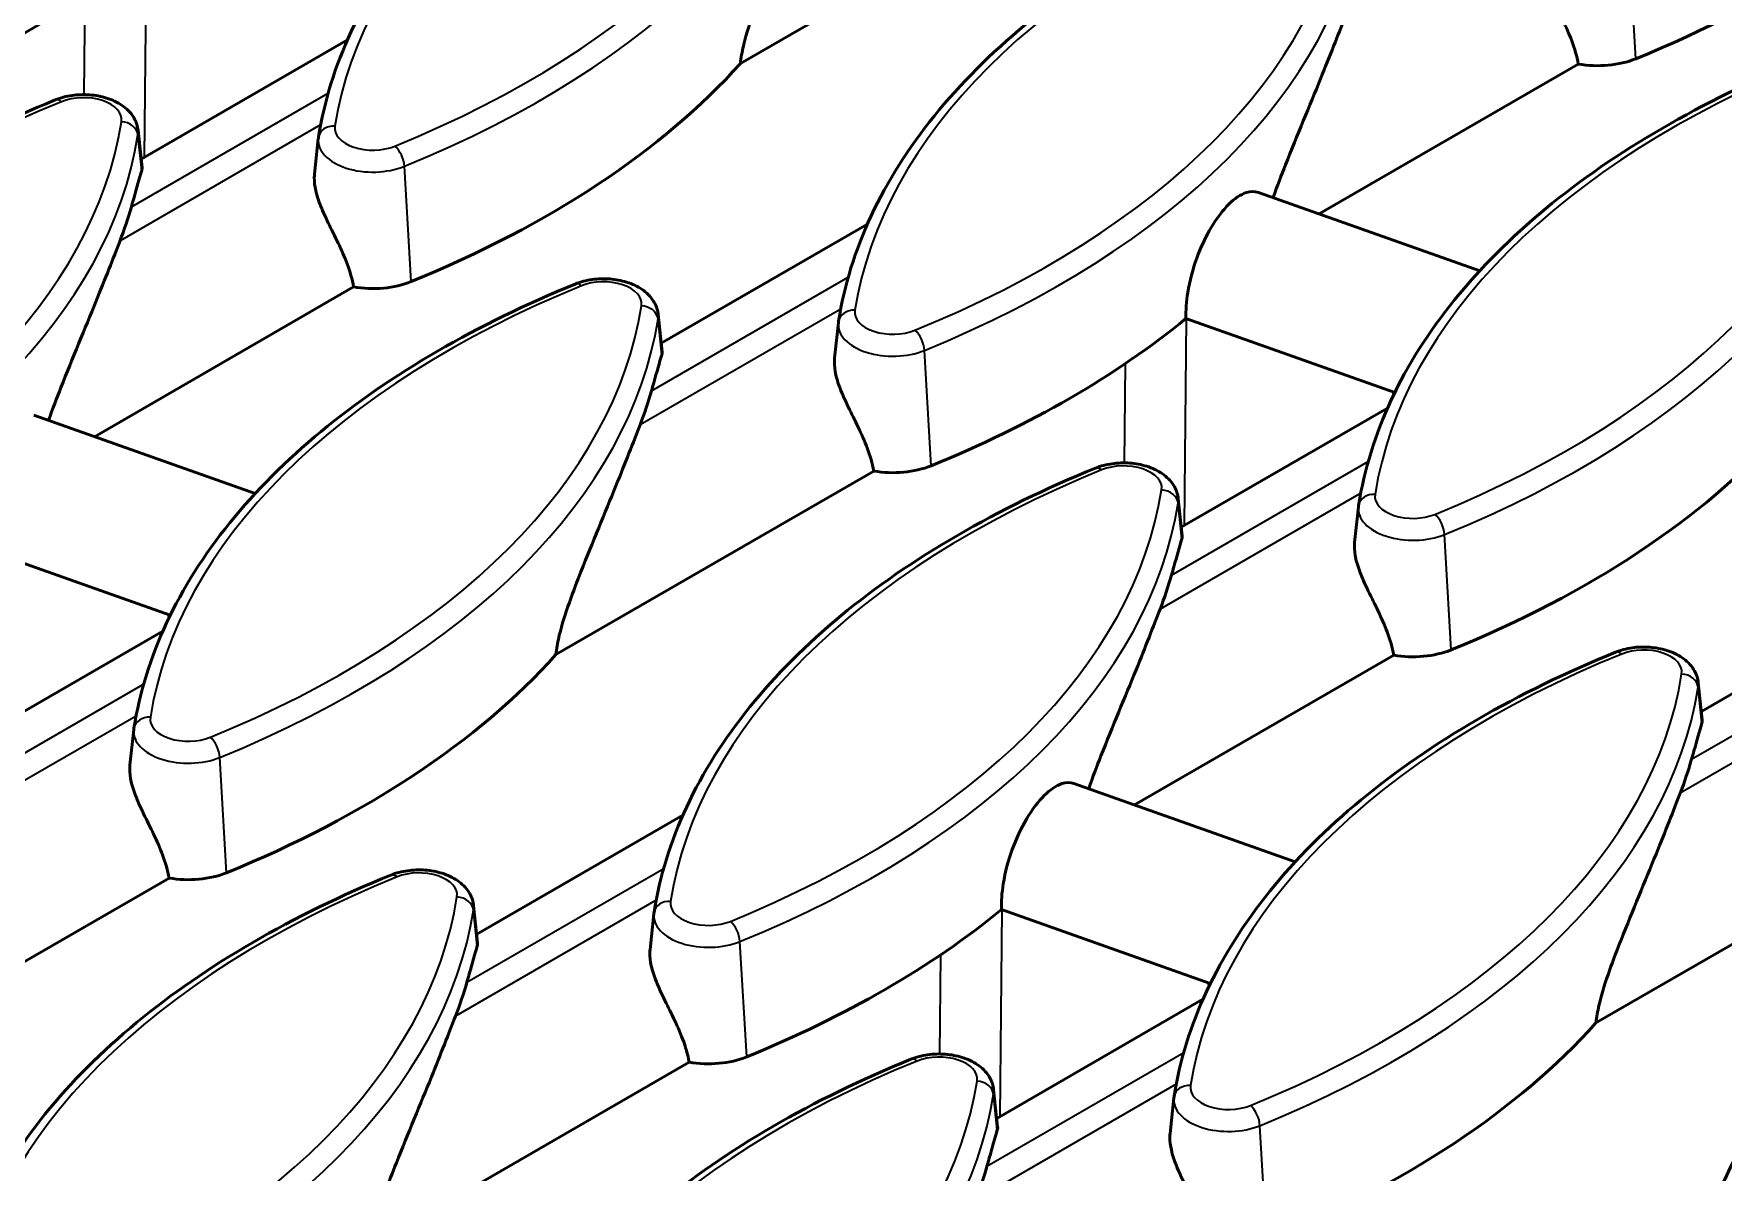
# Model space of a CAD drawing. Header units: millimetres. Extents: x 0 to 4362, y -130 to 2100.
# Drawn here: x 403.2 to 504.9, y 714.2 to 782.7 of the extents above; entities that cross this region are included whole.
import ezdxf

# ---------------------------------------------------------------- set-up
doc = ezdxf.new("R2010")
doc.units = ezdxf.units.MM
doc.header["$LTSCALE"] = 5
doc.layers.add('Sichtbar (ISO)', color=7, linetype='Continuous', lineweight=50)
doc.layers.add('Sichtbar schmal (ISO)', color=7, linetype='Continuous', lineweight=35)

msp = doc.modelspace()

# ---------------------------------------------------------------- linework, layer by layer
at = {"layer": 'Sichtbar (ISO)'}
for p, q in [((445.721, 780.915), (464.86, 791.965)), ((409.64, 775.167), (422.058, 782.336)), ((480.563, 771.871), (496.175, 780.884)), ((409.453, 776.906), (409.695, 774.655)), ((420.307, 776.401), (420.077, 774.256)), ((490.242, 768.446), (476.916, 773.161)), ((440.955, 764.086), (453.373, 771.255)), ((406.822, 758.457), (422.434, 767.47)), ((440.768, 765.825), (441.01, 763.574)), ((451.622, 765.32), (451.392, 763.175)), ((485.129, 761.12), (472.551, 765.571)), ((472.27, 753.005), (484.688, 760.174)), ((416.501, 755.032), (403.175, 759.747)), ((434.609, 745.339), (453.748, 756.389)), ((472.083, 754.744), (472.325, 752.493)), ((482.937, 754.239), (482.707, 752.094)), ((411.387, 747.706), (398.81, 752.157)), ((503.584, 741.924), (516.002, 749.093)), ((398.528, 739.591), (410.947, 746.76)), ((469.451, 736.295), (485.063, 745.308)), ((503.398, 743.663), (503.639, 741.412)), ((409.196, 740.825), (408.965, 738.68)), ((479.13, 732.87), (465.804, 737.585)), ((429.843, 728.51), (442.261, 735.679)), ((497.238, 723.177), (516.378, 734.227)), ((392.183, 720.844), (411.322, 731.894)), ((429.656, 730.249), (429.898, 727.998)), ((440.511, 729.744), (440.28, 727.599)), ((474.017, 725.544), (461.44, 729.995)), ((461.158, 717.429), (473.576, 724.598)), ((423.497, 709.763), (442.637, 720.813)), ((460.971, 719.168), (461.213, 716.917)), ((471.825, 718.663), (471.595, 716.518))]:
    msp.add_line(p, q, dxfattribs=at)
for centre, major_axis, start_param, end_param in [((463.01, 811.203), (-63.568, 0), 2.1848933, 2.6638716), ((357.954, 808.87), (-63.568, 0), 2.1848933, 2.5278613), ((389.269, 797.789), (-63.568, 0), 2.1848933, 2.6638716), ((497.335, 783.094), (-4, 0), 1.2765781, 2.1848933), ((346.843, 778.193), (63.043, 0), 6.0631154, 6.1203042), ((423.594, 769.681), (-4, 0), 1.2765781, 2.1848933), ((420.584, 786.708), (-63.568, 0), 2.1848933, 2.5278613), ((378.158, 767.112), (63.043, 0), 6.0631154, 6.1203042), ((451.899, 775.627), (-63.568, 0), 2.1848933, 2.6638716), ((454.908, 758.6), (-4, 0), 1.2765781, 2.1848933), ((409.472, 756.031), (63.043, 0), 6.0631154, 6.1203042), ((378.158, 762.213), (-63.568, 0), 2.1848933, 2.6638716), ((486.223, 747.519), (-4, 0), 1.2765781, 2.1848933), ((440.787, 744.95), (63.043, 0), 6.0631154, 6.1203042), ((412.482, 734.105), (-4, 0), 1.2765781, 2.1848933), ((409.472, 751.132), (-63.568, 0), 2.1848933, 2.5278613), ((367.046, 731.536), (63.043, 0), 6.0631154, 6.1203042), ((440.787, 740.051), (-63.568, 0), 2.1848933, 2.6638716), ((443.797, 723.024), (-4, 0), 1.2765781, 2.1848933), ((398.361, 720.455), (63.043, 0), 6.0631154, 6.1203042)]:
    msp.add_ellipse(centre, major_axis=major_axis, ratio=0.5773503, start_param=start_param, end_param=end_param, dxfattribs=at)
for points, knots in [([(420.319, 776.488), (420.657, 778.639), (421.318, 780.768), (423.256, 784.91), (424.531, 786.923), (427.648, 790.775), (429.488, 792.615), (433.676, 796.072), (436.023, 797.69), (441.152, 800.663), (443.934, 802.018), (446.893, 803.222)], [5.58828531, 5.58828531, 5.58828531, 5.58828531, 5.76152555, 5.76152555, 5.9347658, 5.9347658, 6.10800604, 6.10800604, 6.28124629, 6.28124629, 6.45448653, 6.45448653, 6.45448653, 6.45448653]), ([(450.792, 794.742), (450.389, 793.701), (449.895, 792.445), (448.682, 789.455), (447.934, 787.684), (446.789, 784.782), (446.247, 783.383), (445.852, 781.756), (445.779, 781.397), (445.73, 781.005), (445.725, 780.96), (445.721, 780.915)], [5.0571531, 5.0571531, 5.0571531, 5.0571531, 5.5983494, 5.5983494, 6.239433, 6.239433, 6.6427143, 6.6427143, 6.7428645, 6.7428645, 6.7559465, 6.7559465, 6.7559465, 6.7559465]), ([(451.634, 765.407), (451.972, 767.558), (452.633, 769.687), (454.57, 773.829), (455.846, 775.842), (458.962, 779.694), (460.803, 781.534), (464.991, 784.991), (467.337, 786.609), (472.466, 789.582), (475.249, 790.937), (478.208, 792.141)], [5.58828531, 5.58828531, 5.58828531, 5.58828531, 5.76152555, 5.76152555, 5.9347658, 5.9347658, 6.10800604, 6.10800604, 6.28124629, 6.28124629, 6.45448653, 6.45448653, 6.45448653, 6.45448653]), ([(496.175, 780.884), (496.097, 781.343), (495.96, 781.812), (495.47, 783.11), (495.03, 783.943), (494.495, 785.053), (494.338, 785.391), (494.07, 786.058), (493.961, 786.388), (493.836, 786.941), (493.8, 787.214), (493.807, 787.538), (493.811, 787.605), (493.818, 787.67)], [2.82851537, 2.82851537, 2.82851537, 2.82851537, 2.9796104, 2.9796104, 3.24690309, 3.24690309, 3.34987153, 3.34987153, 3.45283997, 3.45283997, 3.54324006, 3.54324006, 3.56691242, 3.56691242, 3.56691242, 3.56691242]), ([(482.107, 783.661), (481.703, 782.62), (481.21, 781.364), (479.997, 778.374), (479.248, 776.603), (478.31, 774.224), (478.048, 773.546), (477.805, 772.846)], [5.0571531, 5.0571531, 5.0571531, 5.0571531, 5.5983494, 5.5983494, 6.239433, 6.239433, 6.4545461, 6.4545461, 6.4545461, 6.4545461]), ([(482.948, 754.326), (483.287, 756.477), (483.948, 758.606), (485.885, 762.748), (487.161, 764.761), (490.277, 768.613), (492.118, 770.452), (496.305, 773.91), (498.652, 775.528), (503.781, 778.501), (506.564, 779.856), (509.523, 781.06)], [5.58828531, 5.58828531, 5.58828531, 5.58828531, 5.76152555, 5.76152555, 5.9347658, 5.9347658, 6.10800604, 6.10800604, 6.28124629, 6.28124629, 6.45448653, 6.45448653, 6.45448653, 6.45448653]), ([(377.892, 751.993), (378.231, 754.144), (378.892, 756.273), (380.829, 760.415), (382.105, 762.428), (385.221, 766.28), (387.062, 768.12), (391.249, 771.577), (393.596, 773.195), (398.725, 776.168), (401.508, 777.523), (404.467, 778.727)], [5.58828531, 5.58828531, 5.58828531, 5.58828531, 5.76152555, 5.76152555, 5.9347658, 5.9347658, 6.10800604, 6.10800604, 6.28124629, 6.28124629, 6.45448653, 6.45448653, 6.45448653, 6.45448653]), ([(404.467, 778.727), (404.786, 778.857), (405.128, 778.945), (405.827, 779.045), (406.184, 779.056), (406.887, 779.004), (407.232, 778.94), (407.892, 778.734), (408.205, 778.591), (408.754, 778.215), (408.994, 777.987), (409.31, 777.482), (409.409, 777.23), (409.449, 776.944), (409.451, 776.925), (409.453, 776.906)], [0.1713012, 0.1713012, 0.1713012, 0.1713012, 0.5447081, 0.5447081, 0.9139605, 0.9139605, 1.2818418, 1.2818418, 1.6552499, 1.6552499, 2.0093361, 2.0093361, 2.2758247, 2.2758247, 2.2942911, 2.2942911, 2.2942911, 2.2942911]), ([(420.307, 776.401), (420.308, 776.407), (420.309, 776.413), (420.31, 776.424), (420.311, 776.43), (420.312, 776.442), (420.313, 776.447), (420.315, 776.459), (420.315, 776.465), (420.317, 776.476), (420.318, 776.482), (420.319, 776.488)], [5.559690499, 5.559690499, 5.559690499, 5.559690499, 5.565409461, 5.565409461, 5.571128423, 5.571128423, 5.576847385, 5.576847385, 5.582566347, 5.582566347, 5.588285309, 5.588285309, 5.588285309, 5.588285309]), ([(409.674, 774.472), (409.536, 774.015), (409.371, 773.42), (409.148, 772.628), (409.101, 772.463), (409.052, 772.29)], [1.09829535, 1.09829535, 1.09829535, 1.09829535, 1.45268918, 1.45268918, 1.54121651, 1.54121651, 1.54121651, 1.54121651]), ([(409.695, 774.655), (409.697, 774.636), (409.698, 774.616), (409.694, 774.556), (409.687, 774.515), (409.674, 774.472)], [3.52470314, 3.52470314, 3.52470314, 3.52470314, 3.543240058, 3.543240058, 3.576592277, 3.576592277, 3.576592277, 3.576592277]), ([(422.434, 767.47), (422.356, 767.93), (422.219, 768.398), (421.728, 769.696), (421.289, 770.529), (420.754, 771.64), (420.597, 771.978), (420.329, 772.644), (420.22, 772.974), (420.094, 773.527), (420.059, 773.8), (420.066, 774.125), (420.07, 774.191), (420.077, 774.256)], [2.82851537, 2.82851537, 2.82851537, 2.82851537, 2.9796104, 2.9796104, 3.24690309, 3.24690309, 3.34987153, 3.34987153, 3.45283997, 3.45283997, 3.54324006, 3.54324006, 3.56691242, 3.56691242, 3.56691242, 3.56691242]), ([(472.551, 765.571), (472.539, 766.052), (472.576, 766.586), (472.772, 767.831), (472.967, 768.551), (473.436, 769.837), (473.741, 770.489), (474.417, 771.619), (474.786, 772.098), (475.478, 772.786), (475.847, 773.042), (476.452, 773.237), (476.699, 773.236), (476.916, 773.16)], [0.0465019, 0.0465019, 0.0465019, 0.0465019, 0.2065634, 0.2065634, 0.4131269, 0.4131269, 0.619287, 0.619287, 0.825447, 0.825447, 1.0316859, 1.0316859, 1.1904579, 1.1904579, 1.1904579, 1.1904579]), ([(408.366, 770.247), (407.962, 769.206), (407.469, 767.95), (406.256, 764.96), (405.507, 763.189), (404.569, 760.81), (404.307, 760.132), (404.064, 759.433)], [5.0571531, 5.0571531, 5.0571531, 5.0571531, 5.5983494, 5.5983494, 6.239433, 6.239433, 6.4545461, 6.4545461, 6.4545461, 6.4545461]), ([(409.207, 740.912), (409.545, 743.063), (410.207, 745.192), (412.144, 749.334), (413.419, 751.347), (416.536, 755.199), (418.377, 757.039), (422.564, 760.496), (424.911, 762.114), (430.04, 765.087), (432.822, 766.442), (435.782, 767.646)], [5.58828531, 5.58828531, 5.58828531, 5.58828531, 5.76152555, 5.76152555, 5.9347658, 5.9347658, 6.10800604, 6.10800604, 6.28124629, 6.28124629, 6.45448653, 6.45448653, 6.45448653, 6.45448653]), ([(435.782, 767.646), (436.101, 767.776), (436.443, 767.864), (437.142, 767.964), (437.499, 767.975), (438.201, 767.922), (438.547, 767.859), (439.206, 767.653), (439.52, 767.51), (440.068, 767.134), (440.309, 766.906), (440.625, 766.401), (440.724, 766.149), (440.764, 765.863), (440.766, 765.844), (440.768, 765.825)], [0.1713012, 0.1713012, 0.1713012, 0.1713012, 0.5447081, 0.5447081, 0.9139605, 0.9139605, 1.2818418, 1.2818418, 1.6552499, 1.6552499, 2.0093361, 2.0093361, 2.2758247, 2.2758247, 2.2942911, 2.2942911, 2.2942911, 2.2942911]), ([(451.622, 765.32), (451.623, 765.326), (451.623, 765.332), (451.625, 765.343), (451.626, 765.349), (451.627, 765.361), (451.628, 765.366), (451.629, 765.378), (451.63, 765.384), (451.632, 765.395), (451.633, 765.401), (451.634, 765.407)], [5.559690499, 5.559690499, 5.559690499, 5.559690499, 5.565409461, 5.565409461, 5.571128423, 5.571128423, 5.576847385, 5.576847385, 5.582566347, 5.582566347, 5.588285309, 5.588285309, 5.588285309, 5.588285309]), ([(440.989, 763.391), (440.851, 762.933), (440.686, 762.339), (440.462, 761.547), (440.415, 761.382), (440.366, 761.209)], [1.09829535, 1.09829535, 1.09829535, 1.09829535, 1.45268918, 1.45268918, 1.54121651, 1.54121651, 1.54121651, 1.54121651]), ([(441.01, 763.574), (441.012, 763.555), (441.012, 763.535), (441.009, 763.475), (441.002, 763.434), (440.989, 763.391)], [3.52470314, 3.52470314, 3.52470314, 3.52470314, 3.543240058, 3.543240058, 3.576592277, 3.576592277, 3.576592277, 3.576592277]), ([(453.748, 756.389), (453.671, 756.848), (453.534, 757.317), (453.043, 758.615), (452.604, 759.448), (452.068, 760.559), (451.911, 760.897), (451.644, 761.563), (451.535, 761.893), (451.409, 762.446), (451.373, 762.719), (451.381, 763.044), (451.385, 763.11), (451.392, 763.175)], [2.82851537, 2.82851537, 2.82851537, 2.82851537, 2.9796104, 2.9796104, 3.24690309, 3.24690309, 3.34987153, 3.34987153, 3.45283997, 3.45283997, 3.54324006, 3.54324006, 3.56691242, 3.56691242, 3.56691242, 3.56691242]), ([(439.68, 759.166), (439.277, 758.125), (438.784, 756.869), (437.571, 753.879), (436.822, 752.108), (435.677, 749.206), (435.136, 747.808), (434.74, 746.18), (434.667, 745.821), (434.619, 745.429), (434.613, 745.384), (434.609, 745.339)], [5.0571531, 5.0571531, 5.0571531, 5.0571531, 5.5983494, 5.5983494, 6.239433, 6.239433, 6.6427143, 6.6427143, 6.7428645, 6.7428645, 6.7559465, 6.7559465, 6.7559465, 6.7559465]), ([(467.097, 756.565), (467.416, 756.695), (467.757, 756.783), (468.457, 756.883), (468.814, 756.894), (469.516, 756.841), (469.862, 756.778), (470.521, 756.572), (470.835, 756.429), (471.383, 756.053), (471.624, 755.825), (471.939, 755.32), (472.039, 755.068), (472.079, 754.782), (472.081, 754.763), (472.083, 754.744)], [0.1713012, 0.1713012, 0.1713012, 0.1713012, 0.5447081, 0.5447081, 0.9139605, 0.9139605, 1.2818418, 1.2818418, 1.6552499, 1.6552499, 2.0093361, 2.0093361, 2.2758247, 2.2758247, 2.2942911, 2.2942911, 2.2942911, 2.2942911]), ([(440.522, 729.831), (440.86, 731.982), (441.521, 734.111), (443.459, 738.253), (444.734, 740.266), (447.851, 744.118), (449.691, 745.958), (453.879, 749.415), (456.226, 751.033), (461.355, 754.006), (464.137, 755.361), (467.097, 756.565)], [5.58828531, 5.58828531, 5.58828531, 5.58828531, 5.76152555, 5.76152555, 5.9347658, 5.9347658, 6.10800604, 6.10800604, 6.28124629, 6.28124629, 6.45448653, 6.45448653, 6.45448653, 6.45448653]), ([(482.937, 754.239), (482.938, 754.245), (482.938, 754.251), (482.94, 754.262), (482.94, 754.268), (482.942, 754.28), (482.943, 754.285), (482.944, 754.297), (482.945, 754.303), (482.947, 754.314), (482.947, 754.32), (482.948, 754.326)], [5.559690499, 5.559690499, 5.559690499, 5.559690499, 5.565409461, 5.565409461, 5.571128423, 5.571128423, 5.576847385, 5.576847385, 5.582566347, 5.582566347, 5.588285309, 5.588285309, 5.588285309, 5.588285309]), ([(472.303, 752.31), (472.166, 751.852), (472.001, 751.258), (471.777, 750.466), (471.73, 750.301), (471.681, 750.128)], [1.09829535, 1.09829535, 1.09829535, 1.09829535, 1.45268918, 1.45268918, 1.54121651, 1.54121651, 1.54121651, 1.54121651]), ([(472.324, 752.493), (472.327, 752.474), (472.327, 752.454), (472.324, 752.394), (472.316, 752.353), (472.303, 752.31)], [3.52470314, 3.52470314, 3.52470314, 3.52470314, 3.543240058, 3.543240058, 3.576592277, 3.576592277, 3.576592277, 3.576592277]), ([(485.063, 745.308), (484.986, 745.767), (484.849, 746.236), (484.358, 747.534), (483.918, 748.367), (483.383, 749.477), (483.226, 749.816), (482.959, 750.482), (482.85, 750.812), (482.724, 751.365), (482.688, 751.638), (482.695, 751.963), (482.7, 752.029), (482.707, 752.094)], [2.82851537, 2.82851537, 2.82851537, 2.82851537, 2.9796104, 2.9796104, 3.24690309, 3.24690309, 3.34987153, 3.34987153, 3.45283997, 3.45283997, 3.54324006, 3.54324006, 3.56691242, 3.56691242, 3.56691242, 3.56691242]), ([(470.995, 748.085), (470.592, 747.044), (470.099, 745.788), (468.885, 742.798), (468.137, 741.027), (467.198, 738.648), (466.937, 737.97), (466.694, 737.271)], [5.0571531, 5.0571531, 5.0571531, 5.0571531, 5.5983494, 5.5983494, 6.239433, 6.239433, 6.4545461, 6.4545461, 6.4545461, 6.4545461]), ([(498.411, 745.484), (498.73, 745.614), (499.072, 745.702), (499.771, 745.801), (500.128, 745.813), (500.831, 745.76), (501.176, 745.697), (501.836, 745.491), (502.149, 745.348), (502.698, 744.972), (502.938, 744.744), (503.254, 744.239), (503.353, 743.987), (503.393, 743.701), (503.396, 743.682), (503.398, 743.663)], [0.1713012, 0.1713012, 0.1713012, 0.1713012, 0.5447081, 0.5447081, 0.9139605, 0.9139605, 1.2818418, 1.2818418, 1.6552499, 1.6552499, 2.0093361, 2.0093361, 2.2758247, 2.2758247, 2.2942911, 2.2942911, 2.2942911, 2.2942911]), ([(471.837, 718.75), (472.175, 720.901), (472.836, 723.03), (474.773, 727.172), (476.049, 729.185), (479.165, 733.037), (481.006, 734.877), (485.194, 738.334), (487.54, 739.952), (492.669, 742.925), (495.452, 744.28), (498.411, 745.484)], [5.58828531, 5.58828531, 5.58828531, 5.58828531, 5.76152555, 5.76152555, 5.9347658, 5.9347658, 6.10800604, 6.10800604, 6.28124629, 6.28124629, 6.45448653, 6.45448653, 6.45448653, 6.45448653]), ([(409.196, 740.825), (409.196, 740.831), (409.197, 740.837), (409.198, 740.848), (409.199, 740.854), (409.201, 740.866), (409.201, 740.872), (409.203, 740.883), (409.204, 740.889), (409.205, 740.9), (409.206, 740.906), (409.207, 740.912)], [5.559690499, 5.559690499, 5.559690499, 5.559690499, 5.565409461, 5.565409461, 5.571128423, 5.571128423, 5.576847385, 5.576847385, 5.582566347, 5.582566347, 5.588285309, 5.588285309, 5.588285309, 5.588285309]), ([(503.618, 741.229), (503.481, 740.771), (503.316, 740.177), (503.092, 739.385), (503.045, 739.22), (502.996, 739.047)], [1.09829535, 1.09829535, 1.09829535, 1.09829535, 1.45268918, 1.45268918, 1.54121651, 1.54121651, 1.54121651, 1.54121651]), ([(503.639, 741.412), (503.641, 741.393), (503.642, 741.373), (503.639, 741.313), (503.631, 741.272), (503.618, 741.229)], [3.52470314, 3.52470314, 3.52470314, 3.52470314, 3.543240058, 3.543240058, 3.576592277, 3.576592277, 3.576592277, 3.576592277]), ([(411.322, 731.894), (411.244, 732.354), (411.107, 732.823), (410.617, 734.12), (410.177, 734.953), (409.642, 736.064), (409.485, 736.402), (409.217, 737.069), (409.108, 737.398), (408.983, 737.951), (408.947, 738.224), (408.954, 738.549), (408.959, 738.615), (408.965, 738.68)], [2.82851537, 2.82851537, 2.82851537, 2.82851537, 2.9796104, 2.9796104, 3.24690309, 3.24690309, 3.34987153, 3.34987153, 3.45283997, 3.45283997, 3.54324006, 3.54324006, 3.56691242, 3.56691242, 3.56691242, 3.56691242]), ([(461.44, 729.995), (461.428, 730.476), (461.464, 731.01), (461.661, 732.255), (461.855, 732.975), (462.324, 734.261), (462.63, 734.913), (463.305, 736.044), (463.674, 736.522), (464.366, 737.21), (464.735, 737.466), (465.34, 737.661), (465.587, 737.66), (465.804, 737.584)], [0.0465019, 0.0465019, 0.0465019, 0.0465019, 0.2065634, 0.2065634, 0.4131269, 0.4131269, 0.619287, 0.619287, 0.825447, 0.825447, 1.0316859, 1.0316859, 1.1904579, 1.1904579, 1.1904579, 1.1904579]), ([(502.31, 737.004), (501.907, 735.963), (501.413, 734.707), (500.2, 731.717), (499.452, 729.946), (498.307, 727.044), (497.765, 725.646), (497.369, 724.018), (497.296, 723.659), (497.248, 723.267), (497.243, 723.222), (497.238, 723.177)], [5.0571531, 5.0571531, 5.0571531, 5.0571531, 5.5983494, 5.5983494, 6.239433, 6.239433, 6.6427143, 6.6427143, 6.7428645, 6.7428645, 6.7559465, 6.7559465, 6.7559465, 6.7559465]), ([(503.151, 707.669), (503.49, 709.82), (504.151, 711.949), (506.088, 716.091), (507.364, 718.104), (510.48, 721.956), (512.321, 723.796), (516.508, 727.253), (518.855, 728.871), (523.984, 731.844), (526.767, 733.199), (529.726, 734.403)], [5.58828531, 5.58828531, 5.58828531, 5.58828531, 5.76152555, 5.76152555, 5.9347658, 5.9347658, 6.10800604, 6.10800604, 6.28124629, 6.28124629, 6.45448653, 6.45448653, 6.45448653, 6.45448653]), ([(398.096, 705.336), (398.434, 707.487), (399.095, 709.616), (401.032, 713.758), (402.308, 715.771), (405.424, 719.623), (407.265, 721.463), (411.452, 724.92), (413.799, 726.538), (418.928, 729.511), (421.711, 730.866), (424.67, 732.07)], [5.58828531, 5.58828531, 5.58828531, 5.58828531, 5.76152555, 5.76152555, 5.9347658, 5.9347658, 6.10800604, 6.10800604, 6.28124629, 6.28124629, 6.45448653, 6.45448653, 6.45448653, 6.45448653]), ([(424.67, 732.07), (424.989, 732.2), (425.331, 732.289), (426.03, 732.388), (426.387, 732.399), (427.09, 732.347), (427.435, 732.283), (428.095, 732.077), (428.408, 731.934), (428.957, 731.558), (429.197, 731.33), (429.513, 730.825), (429.612, 730.573), (429.652, 730.287), (429.654, 730.268), (429.656, 730.249)], [0.1713012, 0.1713012, 0.1713012, 0.1713012, 0.5447081, 0.5447081, 0.9139605, 0.9139605, 1.2818418, 1.2818418, 1.6552499, 1.6552499, 2.0093361, 2.0093361, 2.2758247, 2.2758247, 2.2942911, 2.2942911, 2.2942911, 2.2942911]), ([(440.511, 729.744), (440.511, 729.75), (440.512, 729.756), (440.513, 729.767), (440.514, 729.773), (440.515, 729.785), (440.516, 729.791), (440.518, 729.802), (440.518, 729.808), (440.52, 729.819), (440.521, 729.825), (440.522, 729.831)], [5.559690499, 5.559690499, 5.559690499, 5.559690499, 5.565409461, 5.565409461, 5.571128423, 5.571128423, 5.576847385, 5.576847385, 5.582566347, 5.582566347, 5.588285309, 5.588285309, 5.588285309, 5.588285309]), ([(429.877, 727.815), (429.74, 727.358), (429.574, 726.763), (429.351, 725.971), (429.304, 725.806), (429.255, 725.633)], [1.09829535, 1.09829535, 1.09829535, 1.09829535, 1.45268918, 1.45268918, 1.54121651, 1.54121651, 1.54121651, 1.54121651]), ([(429.898, 727.998), (429.9, 727.979), (429.901, 727.959), (429.897, 727.899), (429.89, 727.858), (429.877, 727.815)], [3.52470314, 3.52470314, 3.52470314, 3.52470314, 3.543240058, 3.543240058, 3.576592277, 3.576592277, 3.576592277, 3.576592277]), ([(442.637, 720.813), (442.559, 721.273), (442.422, 721.742), (441.932, 723.039), (441.492, 723.872), (440.957, 724.983), (440.8, 725.321), (440.532, 725.988), (440.423, 726.317), (440.297, 726.87), (440.262, 727.143), (440.269, 727.468), (440.273, 727.534), (440.28, 727.599)], [2.82851537, 2.82851537, 2.82851537, 2.82851537, 2.9796104, 2.9796104, 3.24690309, 3.24690309, 3.34987153, 3.34987153, 3.45283997, 3.45283997, 3.54324006, 3.54324006, 3.56691242, 3.56691242, 3.56691242, 3.56691242]), ([(428.569, 723.59), (428.165, 722.549), (427.672, 721.293), (426.459, 718.303), (425.71, 716.532), (424.566, 713.63), (424.024, 712.232), (423.628, 710.604), (423.555, 710.245), (423.507, 709.853), (423.502, 709.808), (423.497, 709.763)], [5.0571531, 5.0571531, 5.0571531, 5.0571531, 5.5983494, 5.5983494, 6.239433, 6.239433, 6.6427143, 6.6427143, 6.7428645, 6.7428645, 6.7559465, 6.7559465, 6.7559465, 6.7559465]), ([(455.985, 720.989), (456.304, 721.119), (456.646, 721.208), (457.345, 721.307), (457.702, 721.318), (458.404, 721.266), (458.75, 721.202), (459.409, 720.996), (459.723, 720.853), (460.271, 720.477), (460.512, 720.249), (460.828, 719.744), (460.927, 719.492), (460.967, 719.206), (460.969, 719.187), (460.971, 719.168)], [0.1713012, 0.1713012, 0.1713012, 0.1713012, 0.5447081, 0.5447081, 0.9139605, 0.9139605, 1.2818418, 1.2818418, 1.6552499, 1.6552499, 2.0093361, 2.0093361, 2.2758247, 2.2758247, 2.2942911, 2.2942911, 2.2942911, 2.2942911]), ([(429.41, 694.255), (429.748, 696.406), (430.41, 698.535), (432.347, 702.677), (433.622, 704.69), (436.739, 708.542), (438.58, 710.382), (442.767, 713.839), (445.114, 715.457), (450.243, 718.43), (453.025, 719.785), (455.985, 720.989)], [5.58828531, 5.58828531, 5.58828531, 5.58828531, 5.76152555, 5.76152555, 5.9347658, 5.9347658, 6.10800604, 6.10800604, 6.28124629, 6.28124629, 6.45448653, 6.45448653, 6.45448653, 6.45448653]), ([(471.825, 718.663), (471.826, 718.669), (471.827, 718.675), (471.828, 718.686), (471.829, 718.692), (471.83, 718.704), (471.831, 718.709), (471.832, 718.721), (471.833, 718.727), (471.835, 718.738), (471.836, 718.744), (471.837, 718.75)], [5.559690499, 5.559690499, 5.559690499, 5.559690499, 5.565409461, 5.565409461, 5.571128423, 5.571128423, 5.576847385, 5.576847385, 5.582566347, 5.582566347, 5.588285309, 5.588285309, 5.588285309, 5.588285309]), ([(461.192, 716.734), (461.054, 716.277), (460.889, 715.682), (460.665, 714.89), (460.618, 714.725), (460.569, 714.552)], [1.09829535, 1.09829535, 1.09829535, 1.09829535, 1.45268918, 1.45268918, 1.54121651, 1.54121651, 1.54121651, 1.54121651]), ([(461.213, 716.917), (461.215, 716.898), (461.215, 716.878), (461.212, 716.818), (461.205, 716.777), (461.192, 716.734)], [3.52470314, 3.52470314, 3.52470314, 3.52470314, 3.543240058, 3.543240058, 3.576592277, 3.576592277, 3.576592277, 3.576592277]), ([(473.951, 709.732), (473.874, 710.192), (473.737, 710.661), (473.246, 711.958), (472.807, 712.791), (472.271, 713.902), (472.114, 714.24), (471.847, 714.906), (471.738, 715.236), (471.612, 715.789), (471.576, 716.062), (471.584, 716.387), (471.588, 716.453), (471.595, 716.518)], [2.82851537, 2.82851537, 2.82851537, 2.82851537, 2.9796104, 2.9796104, 3.24690309, 3.24690309, 3.34987153, 3.34987153, 3.45283997, 3.45283997, 3.54324006, 3.54324006, 3.56691242, 3.56691242, 3.56691242, 3.56691242])]:
    msp.add_open_spline(points, degree=3, knots=knots, dxfattribs=at)
at = {"layer": 'Sichtbar schmal (ISO)'}
for p, q in [((409.837, 775.28), (409.962, 787.718)), ((499.64, 781.207), (499.232, 788.144)), ((406.253, 785.008), (406.193, 779.043)), ((409.052, 772.29), (420.899, 779.131)), ((420.447, 777.222), (408.366, 770.247)), ((409.674, 774.472), (409.446, 776.617)), ((425.899, 767.793), (425.491, 774.73)), ((440.366, 761.209), (452.214, 768.05)), ((451.762, 766.141), (439.68, 759.166)), ((440.989, 763.391), (440.761, 765.536)), ((472.466, 753.118), (472.592, 765.556)), ((457.213, 756.712), (456.806, 763.649)), ((468.883, 762.846), (468.823, 756.881)), ((485, 761.166), (485.027, 760.91)), ((471.681, 750.128), (483.529, 756.969)), ((483.077, 755.06), (470.995, 748.085)), ((472.303, 752.31), (472.076, 754.455)), ((488.528, 745.631), (488.12, 752.568)), ((411.259, 747.752), (411.286, 747.496)), ((502.996, 739.047), (514.844, 745.888)), ((514.391, 743.979), (502.31, 737.004)), ((397.94, 736.715), (409.788, 743.555)), ((503.618, 741.229), (503.39, 743.374)), ((409.335, 741.646), (397.254, 734.671)), ((414.787, 732.217), (414.379, 739.154)), ((429.255, 725.633), (441.103, 732.474)), ((440.65, 730.565), (428.569, 723.59)), ((429.877, 727.815), (429.649, 729.96)), ((461.355, 717.542), (461.48, 729.981)), ((446.102, 721.136), (445.694, 728.073)), ((457.771, 727.27), (457.711, 721.305)), ((473.889, 725.59), (473.915, 725.334)), ((460.569, 714.552), (472.417, 721.393)), ((471.965, 719.484), (459.883, 712.509)), ((461.192, 716.734), (460.964, 718.879)), ((477.416, 710.055), (477.009, 716.992))]:
    msp.add_line(p, q, dxfattribs=at)
for centre, major_axis, ratio, start_param, end_param in [((482.918, 773.921), (-61.864, 0), 0.5773503, 5.3264859, 6.1926871), ((389.269, 805.137), (61.864, 0), 0.5773503, 5.3264859, 6.1926871), ((389.269, 804.392), (62.861, 0), 0.5773503, 5.3264859, 6.1926871), ((514.233, 762.84), (-61.864, 0), 0.5773503, 5.3264859, 6.1926871), ((420.584, 794.056), (61.864, 0), 0.5773503, 5.3264859, 6.1926871), ((420.584, 793.311), (62.861, 0), 0.5773503, 5.3264859, 6.1926871), ((545.548, 751.759), (-61.864, 0), 0.5773503, 5.3264859, 6.1926871), ((451.899, 782.975), (61.864, 0), 0.5773503, 5.3264859, 6.1926871), ((440.492, 749.426), (-61.864, 0), 0.5773503, 5.3264859, 6.1926871), ((404.844, 777.801), (-0.377, 0.926), 0.4704822, 5.5699441, 6.2831853), ((406.167, 777.534), (2.296, 0), 0.5773503, 6.1926871, 8.4680786), ((451.899, 782.23), (62.861, 0), 0.5773503, 5.3264859, 6.1926871), ((346.843, 780.642), (61.864, 0), 0.5773503, 5.3264859, 6.1926871), ((408.454, 776.598), (0.988, -0.155), 0.8131553, 0.2143864, 1.6979163), ((346.843, 779.897), (62.861, 0), 0.5773503, 5.3264859, 6.1926871), ((406.167, 776.789), (3.292, 0), 0.5773503, 6.1926871, 6.3450887), ((423.594, 776.284), (-3.292, 0), 0.5773503, 6.221282, 8.4680786), ((421.307, 776.332), (-0.988, 0.155), 0.8131553, 4.8395089, 6.2831853), ((423.594, 777.029), (-2.296, 0), 0.5773503, 6.1926871, 8.4680786), ((424.917, 775.129), (-0.377, 0.926), 0.4704822, 4.0864142, 5.5699441), ((471.806, 738.345), (-61.864, 0), 0.5773503, 5.3264859, 6.1926871), ((436.159, 766.72), (-0.377, 0.926), 0.4704822, 5.5699441, 6.2831853), ((437.482, 766.453), (2.296, 0), 0.5773503, 6.1926871, 8.4680786), ((378.158, 769.561), (61.864, 0), 0.5773503, 5.3264859, 6.1926871), ((439.769, 765.517), (0.988, -0.155), 0.8131553, 0.2143864, 1.6979163), ((452.622, 765.251), (-0.988, 0.155), 0.8131553, 4.8395089, 6.2831853), ((454.908, 765.948), (-2.296, 0), 0.5773503, 6.1926871, 8.4680786), ((378.158, 768.816), (62.861, 0), 0.5773503, 5.3264859, 6.1926871), ((437.482, 765.708), (3.292, 0), 0.5773503, 6.1926871, 6.3450887), ((454.908, 765.203), (-3.292, 0), 0.5773503, 6.221282, 8.4680786), ((456.232, 764.048), (-0.377, 0.926), 0.4704822, 4.0864142, 5.5699441), ((503.121, 727.264), (-61.864, 0), 0.5773503, 5.3264859, 6.1926871), ((467.474, 755.639), (-0.377, 0.926), 0.4704822, 5.5699441, 6.2831853), ((468.797, 755.372), (2.296, 0), 0.5773503, 6.1926871, 8.4680786), ((409.472, 758.48), (61.864, 0), 0.5773503, 5.3264859, 6.1926871), ((471.084, 754.436), (0.988, -0.155), 0.8131553, 0.2143864, 1.6979163), ((483.936, 754.17), (-0.988, 0.155), 0.8131553, 4.8395089, 6.2831853), ((486.223, 754.867), (-2.296, 0), 0.5773503, 6.1926871, 8.4680786), ((409.472, 757.735), (62.861, 0), 0.5773503, 5.3264859, 6.1926871), ((468.797, 754.627), (3.292, 0), 0.5773503, 6.1926871, 6.3450887), ((486.223, 754.122), (-3.292, 0), 0.5773503, 6.221282, 8.4680786), ((487.546, 752.967), (-0.377, 0.926), 0.4704822, 4.0864142, 5.5699441), ((500.111, 744.291), (2.296, 0), 0.5773503, 6.1926871, 8.4680786), ((534.436, 716.183), (-61.864, 0), 0.5773503, 5.3264859, 6.1926871), ((498.788, 744.558), (-0.377, 0.926), 0.4704822, 5.5699441, 6.2831853), ((440.787, 747.399), (61.864, 0), 0.5773503, 5.3264859, 6.1926871), ((502.398, 743.355), (0.988, -0.155), 0.8131553, 0.2143864, 1.6979163), ((500.111, 743.546), (3.292, 0), 0.5773503, 6.1926871, 6.3450887), ((440.787, 746.654), (62.861, 0), 0.5773503, 5.3264859, 6.1926871), ((410.195, 740.756), (-0.988, 0.155), 0.8131553, 4.8395089, 6.2831853), ((412.482, 740.708), (-3.292, 0), 0.5773503, 6.221282, 8.4680786), ((412.482, 741.453), (-2.296, 0), 0.5773503, 6.1926871, 8.4680786), ((413.805, 739.553), (-0.377, 0.926), 0.4704822, 4.0864142, 5.5699441), ((565.751, 705.102), (-61.864, 0), 0.5773503, 5.3264859, 6.1926871), ((460.695, 702.769), (-61.864, 0), 0.5773503, 5.3264859, 6.1926871), ((425.047, 731.144), (-0.377, 0.926), 0.4704822, 5.5699441, 6.2831853), ((426.37, 730.877), (2.296, 0), 0.5773503, 6.1926871, 8.4680786), ((367.046, 733.985), (61.864, 0), 0.5773503, 5.3264859, 6.1926871), ((428.657, 729.941), (0.988, -0.155), 0.8131553, 0.2143864, 1.6979163), ((441.51, 729.675), (-0.988, 0.155), 0.8131553, 4.8395089, 6.2831853), ((443.797, 730.372), (-2.296, 0), 0.5773503, 6.1926871, 8.4680786), ((367.046, 733.24), (62.861, 0), 0.5773503, 5.3264859, 6.1926871), ((426.37, 730.132), (3.292, 0), 0.5773503, 6.1926871, 6.3450887), ((443.797, 729.627), (-3.292, 0), 0.5773503, 6.221282, 8.4680786), ((445.12, 728.472), (-0.377, 0.926), 0.4704822, 4.0864142, 5.5699441), ((492.009, 691.688), (-61.864, 0), 0.5773503, 5.3264859, 6.1926871), ((456.362, 720.063), (-0.377, 0.926), 0.4704822, 5.5699441, 6.2831853), ((457.685, 719.796), (2.296, 0), 0.5773503, 6.1926871, 8.4680786), ((398.361, 722.904), (61.864, 0), 0.5773503, 5.3264859, 6.1926871), ((459.972, 718.86), (0.988, -0.155), 0.8131553, 0.2143864, 1.6979163), ((472.825, 718.594), (-0.988, 0.155), 0.8131553, 4.8395089, 6.2831853), ((475.111, 719.291), (-2.296, 0), 0.5773503, 6.1926871, 8.4680786), ((398.361, 722.159), (62.861, 0), 0.5773503, 5.3264859, 6.1926871), ((457.685, 719.051), (3.292, 0), 0.5773503, 6.1926871, 6.3450887), ((475.111, 718.546), (-3.292, 0), 0.5773503, 6.221282, 8.4680786), ((476.435, 717.391), (-0.377, 0.926), 0.4704822, 4.0864142, 5.5699441)]:
    msp.add_ellipse(centre, major_axis=major_axis, ratio=ratio, start_param=start_param, end_param=end_param, dxfattribs=at)

doc.saveas('drawing.dxf')
